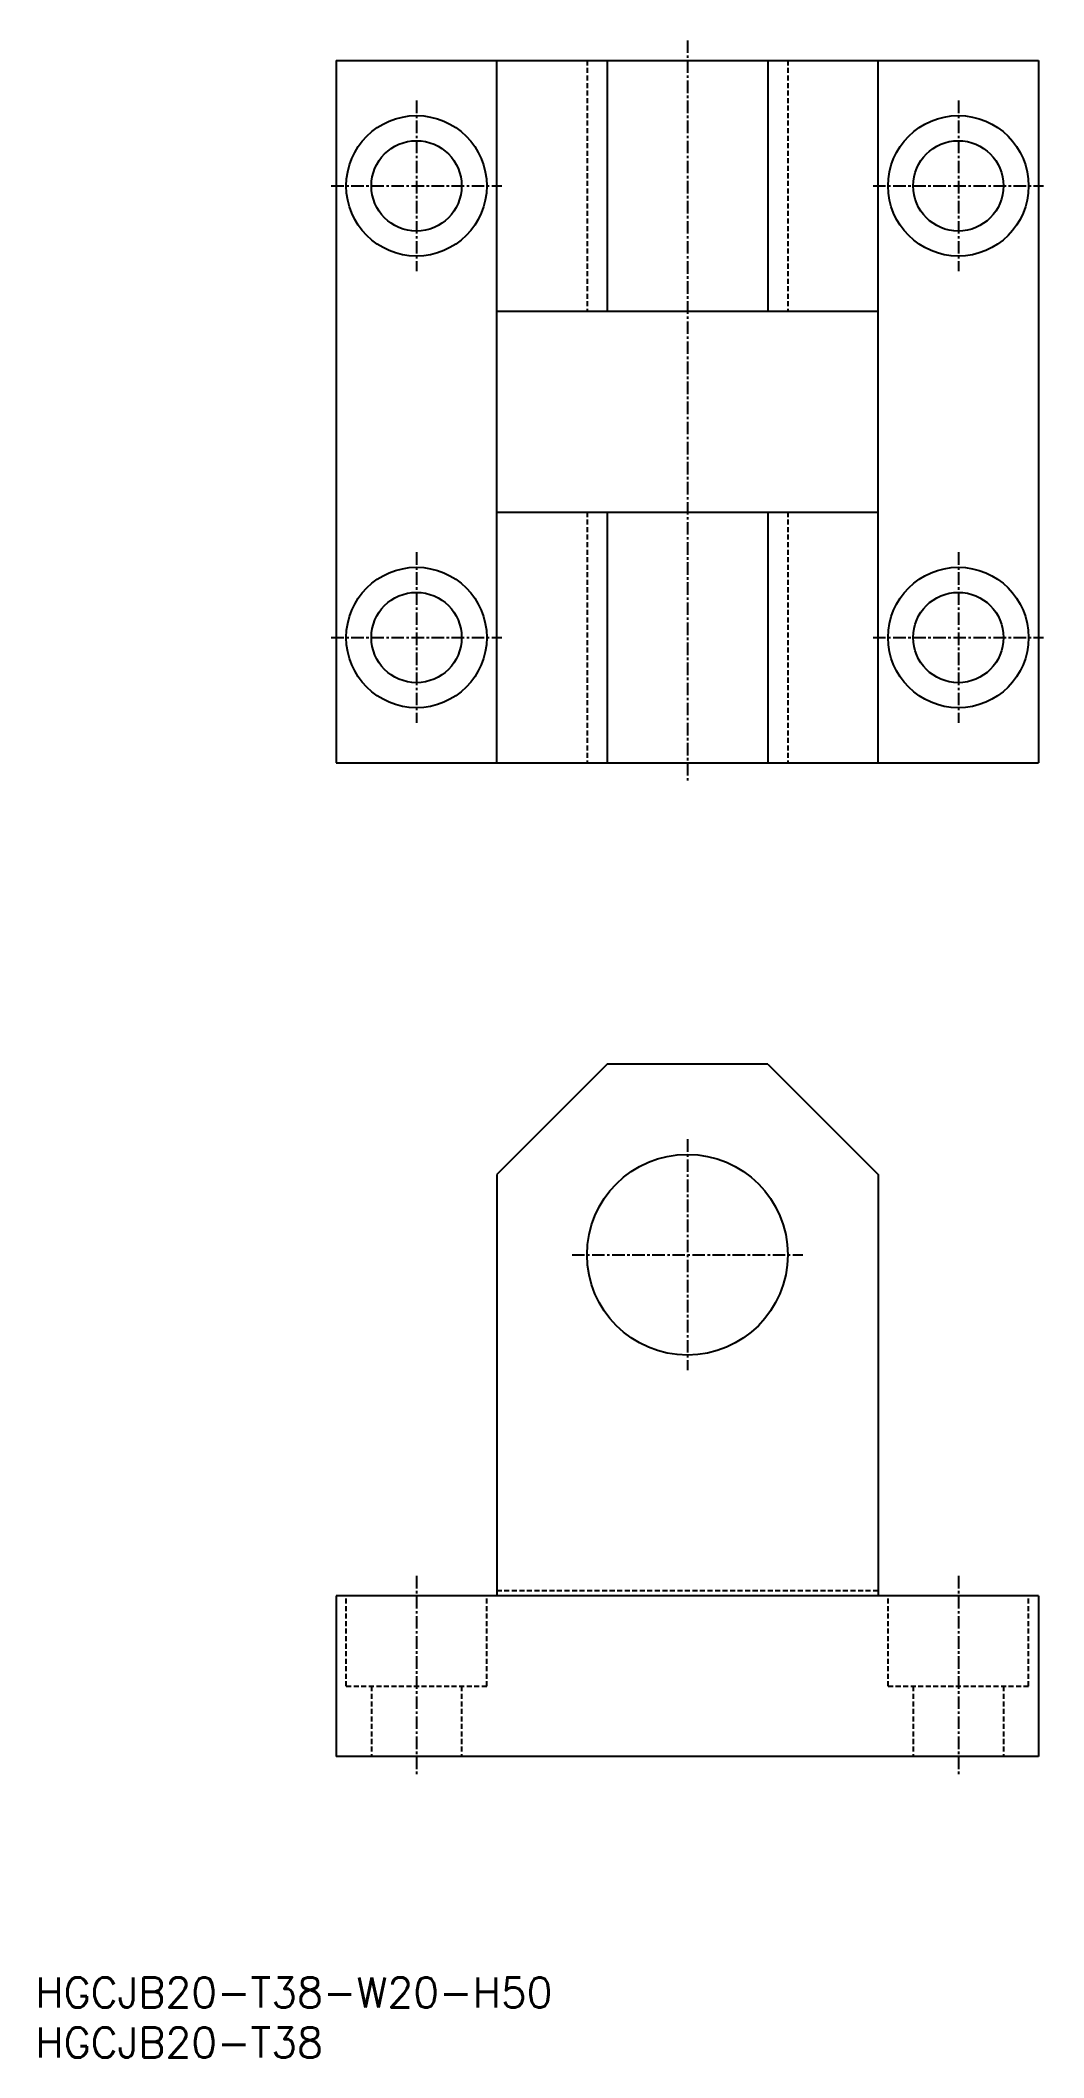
# Model space of a CAD drawing. Extents: x 1 to 100, y 0 to 201.
import ezdxf

# ---------------------------------------------------------------- set-up
doc = ezdxf.new("R2010")
doc.units = 0
doc.linetypes.add('CENTER', pattern=[2, 1.25, -0.25, 0.25, -0.25])
doc.linetypes.add('DASHED', pattern=[0.75, 0.5, -0.25])
doc.layers.get('0').update_dxf_attribs({"linetype": 'CONTINUOUS'})
doc.layers.add('CENTER', color=1, linetype='CENTER')
doc.styles.get("Standard").update_dxf_attribs({"font": 'txt.shx'})

# ---------------------------------------------------------------- blocks, each defined once
blk = doc.blocks.new('*U14')
at = {"color": 7, "linetype": 'CONTINUOUS'}
blk.add_text('HGCJB20-T38', height=3, dxfattribs=at).set_placement((0, 0))
blk = doc.blocks.new('*U15')
at = {"color": 7, "linetype": 'CONTINUOUS'}
blk.add_text('HGCJB20-T38-W20-H50', height=3, dxfattribs=at).set_placement((0, 5))

msp = doc.modelspace()

# ---------------------------------------------------------------- linework, layer by layer
at = {"color": 7, "linetype": 'CONTINUOUS'}
for p, q in [((30, 199), (30, 129)), ((30, 199), (100, 199)), ((46, 129), (46, 199)), ((57, 199), (57, 174)), ((73, 199), (73, 174)), ((84, 129), (84, 199)), ((100, 199), (100, 129)), ((46, 174), (84, 174)), ((46, 154), (84, 154)), ((57, 154), (57, 129)), ((73, 154), (73, 129)), ((30, 129), (100, 129)), ((57, 99), (46, 88)), ((73, 99), (57, 99)), ((73, 99), (84, 88)), ((46, 88), (46, 46)), ((84, 88), (84, 46)), ((30, 46), (30, 30)), ((100, 46), (30, 46)), ((100, 46), (100, 30)), ((100, 30), (30, 30))]:
    msp.add_line(p, q, dxfattribs=at)
at = {"color": 3, "linetype": 'DASHED'}
for p, q in [((55, 199), (55, 174)), ((75, 199), (75, 174)), ((55, 154), (55, 129)), ((75, 154), (75, 129)), ((84, 46.5), (46, 46.5)), ((31, 37), (31, 46)), ((45, 37), (45, 46)), ((85, 37), (85, 46)), ((99, 37), (99, 46)), ((31, 37), (45, 37)), ((33.5, 37), (33.5, 30)), ((42.5, 37), (42.5, 30)), ((85, 37), (99, 37)), ((87.5, 37), (87.5, 30)), ((96.5, 37), (96.5, 30))]:
    msp.add_line(p, q, dxfattribs=at)
at = {"color": 7, "linetype": 'CONTINUOUS'}
for centre, radius in [((38, 186.5), 7), ((92, 186.5), 7), ((38, 186.5), 4.5), ((92, 186.5), 4.5), ((38, 141.5), 7), ((92, 141.5), 7), ((38, 141.5), 4.5), ((92, 141.5), 4.5), ((65, 80), 10)]:
    msp.add_circle(centre, radius, dxfattribs=at)
at = {"layer": 'CENTER', "color": 1, "linetype": 'CENTER'}
for p, q in [((65, 201), (65, 127)), ((38, 195), (38, 178)), ((92, 195), (92, 178)), ((29.5, 186.5), (46.5, 186.5)), ((83.5, 186.5), (100.5, 186.5)), ((38, 150), (38, 133)), ((92, 150), (92, 133)), ((29.5, 141.5), (46.5, 141.5)), ((83.5, 141.5), (100.5, 141.5)), ((65, 91.5), (65, 68.5)), ((53.5, 80), (76.5, 80)), ((38, 48), (38, 28)), ((92, 48), (92, 28))]:
    msp.add_line(p, q, dxfattribs=at)

# ---------------------------------------------------------------- block references
at = {"color": 7, "linetype": 'CONTINUOUS'}
for name in ['*U15', '*U14']:
    msp.add_blockref(name, (0, 0), dxfattribs=at)

doc.saveas('drawing.dxf')
